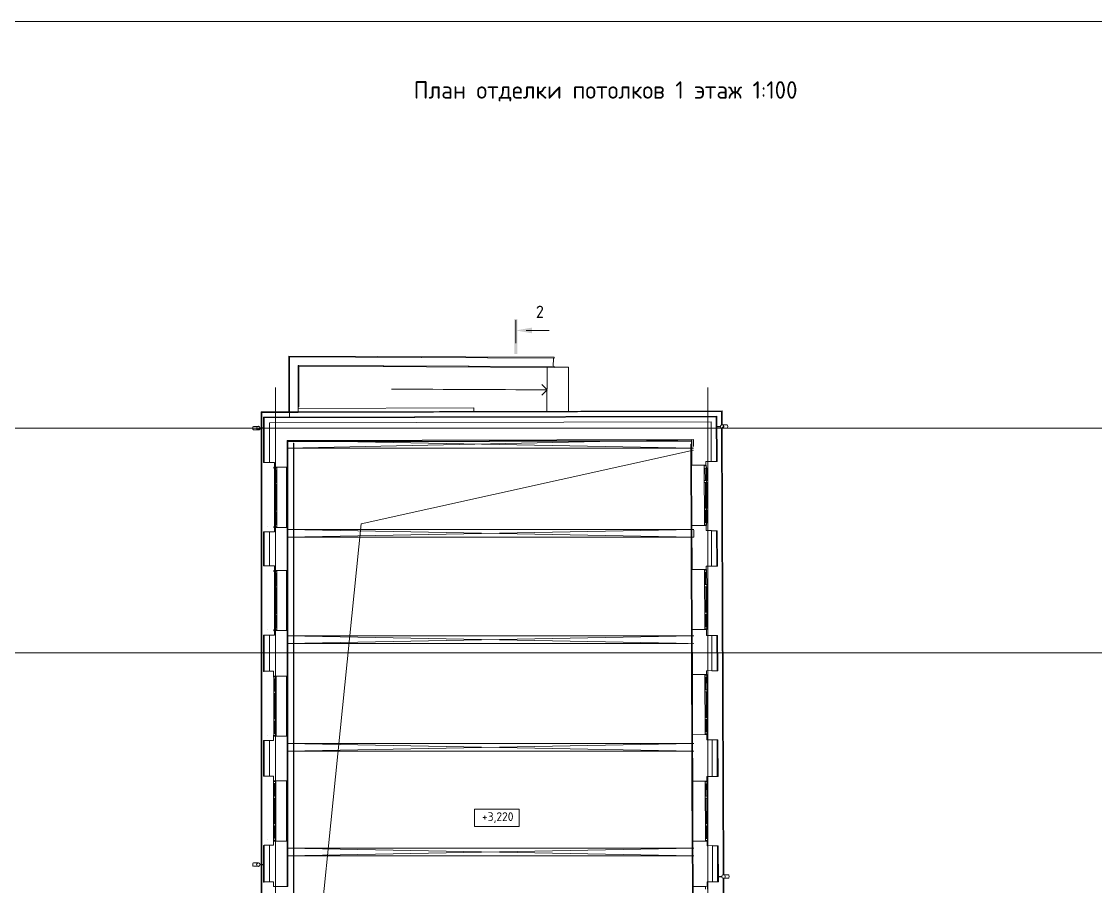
# Model space of a CAD drawing. Header units: millimetres. Extents: x -13069 to 207500, y -71366 to 56785.
# Drawn here: x 129679 to 160737, y 31770 to 56785 of the extents above; entities that cross this region are included whole.
import ezdxf

# ---------------------------------------------------------------- set-up
doc = ezdxf.new("R2010")
doc.units = ezdxf.units.MM
doc.layers.add('PDF _Геометрия', color=7, linetype='Continuous', true_color=0x999999)
doc.layers.add('PDF _Ригели', color=7, linetype='Continuous', true_color=0x959595)
doc.layers.add('PDF _Подложка без мебели', color=7, linetype='Continuous')
doc.layers.add('PDF _Текст', color=7, linetype='Continuous')
doc.styles.add('PDF GOST Common', font='GOST_Common.ttf')

msp = doc.modelspace()

# ---------------------------------------------------------------- linework, layer by layer
at = {"layer": 'PDF _Геометрия', "color": 7, "lineweight": 13}
msp.add_lwpolyline([(207020.42, -26314.856), (207020.42, 56785.131), (90620.112, 56785.131), (90620.112, -26314.258)], close=True, dxfattribs=at)
at = {"layer": 'PDF _Подложка без мебели', "lineweight": 18}
for points in [[(143973.82, 48150.622), (143973.82, 47486.332)], [(144273.82, 47850.622), (144940.123, 47850.622)], [(137408.522, 45495.542), (137408.522, 47089.242), (137408.622, 47109.242), (145079.222, 47073.042), (145079.124, 47053.042), (137428.523, 47089.142), (137428.523, 47089.242), (145059.123, 47053.142), (145057.92, 46803.142), (137678.523, 46838.042)], [(137428.523, 47089.142), (137428.523, 45495.542)], [(137698.521, 46838.042), (137678.523, 46838.042), (137678.523, 45637.142), (137678.523, 45497.942), (137678.321, 45597.942), (142756.62, 45608.842), (142756.919, 45508.842)], [(137698.521, 46837.942), (145080.424, 46803.042), (145080.32, 46783.042), (137698.521, 46817.942), (137698.521, 45637.142), (137678.523, 45637.142)], [(144880.32, 46784.042), (144874.321, 45513.343)], [(145500.322, 45514.642), (145500.322, 46784.042), (145080.223, 46784.042)], [(144877.323, 46132.442), (144728.019, 46283.142)], [(140377.323, 46153.742), (140677.323, 46152.342), (140977.323, 46150.843), (141277.323, 46149.443), (141577.323, 46148.042), (141877.323, 46146.642), (142177.323, 46145.242), (142477.323, 46143.742), (142777.323, 46142.342), (143077.323, 46140.942), (143377.323, 46139.542), (143677.323, 46138.142), (143977.323, 46136.742), (144277.323, 46135.242), (144577.323, 46133.842), (144877.323, 46132.442), (144726.622, 45983.142)], [(136609.422, 45031.642), (136609.422, 45495.542), (137678.523, 45495.542), (137678.523, 45475.542), (136629.423, 45475.542)], [(136629.423, 45031.542), (136629.423, 45495.542)], [(136699.421, 44026.942), (136699.421, 45175.843), (136699.421, 45325.843), (149768.522, 45353.742), (149772.52, 44060.342), (149792.521, 44060.443), (149788.42, 45373.842), (149788.42, 45374.842), (136679.521, 45346.842), (136679.521, 45345.842), (149788.42, 45373.842), (136679.423, 45345.842), (136679.423, 44026.942), (136849.421, 44026.942)], [(149924.321, 45119.542), (149923.124, 45504.142), (137428.221, 45477.442), (137428.523, 45348.442), (137428.523, 45475.542)], [(137678.523, 45477.942), (137678.523, 45497.942), (149943.022, 45524.142), (149944.322, 45121.242)], [(136383.323, 45076.942), (136425.822, 45076.942), (136431.422, 45076.942), (136437.022, 45076.942), (136442.521, 45076.942), (136447.923, 45076.942), (136453.221, 45076.942), (136458.421, 45076.942), (136463.423, 45076.942), (136468.321, 45076.942), (136473.121, 45076.942), (136477.723, 45076.942), (136482.121, 45076.942), (136486.421, 45076.942), (136490.522, 45076.942), (136494.523, 45076.942), (136498.222, 45076.942), (136501.823, 45076.942), (136505.223, 45076.942), (136508.323, 45076.942), (136511.323, 45076.942), (136514.122, 45076.942), (136516.423, 45076.942)], [(137059.422, 42154.142), (137059.422, 42234.143), (137059.422, 42594.142), (137059.422, 42654.142), (137059.422, 43394.142), (137059.422, 43454.142), (137059.422, 43814.143), (137059.422, 43894.142), (136999.421, 43894.142), (136999.421, 44026.942), (136849.421, 44026.942), (136849.421, 45176.142), (149619.023, 45203.442), (149622.52, 44061.743), (149472.52, 44061.242), (149472.819, 43951.242)], [(149888.523, 45075.342), (149789.421, 45075.042)], [(149789.421, 45065.042), (149888.523, 45065.342)], [(149987.12, 45079.542), (149929.423, 45021.742)], [(149952.22, 45120.542), (149953.52, 45120.542), (149956.224, 45120.542), (149959.123, 45120.542), (149962.12, 45120.542), (149965.422, 45120.542), (149968.919, 45120.642), (149972.624, 45120.642), (149976.524, 45120.642), (149980.522, 45120.642), (149984.721, 45120.642), (149989.122, 45120.642), (149993.724, 45120.642), (149998.423, 45120.642), (150003.221, 45120.742), (150008.219, 45120.742), (150013.322, 45120.742), (150018.522, 45120.742), (150023.924, 45120.742), (150029.319, 45120.742), (150034.922, 45120.842), (150040.519, 45120.842), (150042.924, 45120.842), (150085.423, 45120.942)], [(136516.423, 44976.942), (136515.123, 44976.942), (136512.522, 44976.942), (136509.623, 44976.942), (136506.523, 44976.942), (136503.221, 44976.942), (136499.723, 44976.942), (136496.122, 44976.942), (136492.222, 44976.942), (136488.121, 44976.942), (136483.921, 44976.942), (136479.521, 44976.942), (136475.022, 44976.942), (136470.323, 44976.942), (136465.422, 44976.942), (136460.52, 44976.942), (136455.421, 44976.942), (136450.123, 44976.942), (136444.822, 44976.942), (136439.323, 44976.942), (136433.821, 44976.942), (136428.123, 44976.942), (136425.822, 44976.942), (136383.323, 44976.942)], [(136577.623, 45034.842), (136521.022, 44978.142)], [(136679.423, 45031.942), (136580.323, 45031.942)], [(136580.323, 45021.942), (136679.423, 45021.942)], [(136609.422, 32409.542), (136609.422, 45022.142)], [(136629.423, 32409.542), (136629.423, 45022.242)], [(149924.723, 45021.342), (149967.32, 32108.442)], [(149944.725, 45019.842), (149987.321, 32108.943)], [(150085.722, 45020.942), (150043.223, 45020.842), (150037.522, 45020.842), (150031.919, 45020.842), (150026.42, 45020.742), (150021.025, 45020.742), (150015.824, 45020.742), (150010.624, 45020.742), (150005.619, 45020.742), (150000.724, 45020.742), (149995.921, 45020.642), (149991.319, 45020.642), (149986.821, 45020.642), (149982.524, 45020.642), (149978.422, 45020.642), (149974.522, 45020.642), (149970.719, 45020.642), (149967.222, 45020.642), (149963.822, 45020.542), (149960.624, 45020.542), (149957.719, 45020.542), (149954.924, 45020.542), (149952.623, 45020.542)], [(136999.421, 42154.142), (137059.422, 42154.142), (136999.421, 42154.142), (136999.421, 42234.143), (137059.422, 42234.143), (137059.422, 42154.142), (137359.422, 42154.142), (137359.422, 43894.142), (137359.422, 44667.242), (149060.52, 44692.242), (149062.822, 43949.941), (149422.819, 43951.142), (149423.124, 43871.142), (149424.223, 43511.141), (149424.424, 43451.142), (149426.719, 42711.141), (149426.921, 42651.142), (149426.719, 42711.141), (149486.723, 42711.242), (149484.422, 43451.242), (149424.424, 43451.142), (149424.223, 43511.141), (149484.22, 43511.242), (149484.422, 43451.242), (149484.22, 43511.242), (149483.122, 43871.243), (149482.823, 43951.242), (149483.122, 43871.243), (149423.124, 43871.142), (149422.819, 43951.142), (149482.823, 43951.242), (149422.819, 43951.142)], [(136999.421, 43894.142), (137059.422, 43894.142), (137359.422, 43894.142), (137379.423, 43894.142), (137379.423, 44627.342), (149045.921, 44652.243), (149045.921, 44672.242), (137359.422, 44647.242)], [(137379.423, 26021.643), (137546.522, 26021.643), (137546.522, 44589.642), (137558.522, 44589.642), (137558.522, 26004.641), (137546.522, 26004.641), (137546.522, 26009.643), (137379.423, 26009.643)], [(149056.224, 44566.642), (149036.222, 44566.542), (149038.224, 43949.941)], [(149058.219, 43949.941), (149056.224, 44566.642), (149055.723, 44692.442)], [(137359.523, 39168.843), (137359.422, 39168.843), (137059.422, 39168.843), (137059.422, 39248.843), (137059.422, 39608.842), (137059.422, 39668.843), (137059.422, 40408.842), (137059.422, 40468.843), (137059.422, 40828.842), (137059.422, 40908.842), (136999.421, 40908.842), (136999.421, 41042.543), (136849.421, 41042.543), (136849.421, 42026.942), (136999.421, 42026.942), (136999.421, 42154.142), (136999.421, 42234.143), (136999.421, 42594.142), (136999.421, 42654.142), (136999.421, 42594.142), (137059.422, 42594.142), (137059.422, 42654.142), (136999.421, 42654.142), (136999.421, 43394.142), (136999.421, 43454.142), (136999.421, 43394.142), (137059.422, 43394.142), (137059.422, 43454.142), (136999.421, 43454.142), (136999.421, 43814.143), (136999.421, 43894.142), (136999.421, 43814.143), (137059.422, 43814.143), (137059.422, 43894.142)], [(136999.421, 43864.143), (136979.423, 43864.143), (136979.423, 43893.142), (136999.421, 43893.142)], [(136999.421, 40908.842), (137059.422, 40908.842), (137359.422, 40908.842), (137379.423, 40908.842), (137379.423, 42154.142), (137379.423, 43894.142)], [(137059.422, 43874.142), (136999.421, 43874.142)], [(137029.423, 43454.142), (137029.423, 43814.143)], [(137339.421, 43894.142), (137339.421, 42154.142), (137339.421, 42153.143)], [(149068.119, 40939.143), (149064.024, 42200.942), (149058.219, 43949.941), (149038.224, 43949.941), (149044.023, 42200.842)], [(149422.923, 43931.143), (149482.92, 43931.242)], [(149453.123, 43871.142), (149454.222, 43511.141)], [(149622.52, 44061.743), (149622.52, 44059.841), (149772.52, 44060.342)], [(137029.423, 42654.142), (137029.423, 43394.142)], [(149454.423, 43451.142), (149456.724, 42711.242)], [(137029.423, 42234.143), (137029.423, 42594.142)], [(149456.919, 42651.242), (149458.024, 42291.242)], [(149428.221, 42211.141), (149488.224, 42211.242), (149488.023, 42291.242), (149488.224, 42211.242), (149428.221, 42211.141), (149068.223, 42209.942), (149072.221, 40939.242), (149432.225, 40940.342), (149432.42, 40860.342), (149433.525, 40500.343), (149433.72, 40440.342), (149436.021, 39700.343), (149436.222, 39640.342), (149436.021, 39700.343), (149496.025, 39700.543), (149493.724, 40440.542), (149433.72, 40440.342), (149433.525, 40500.343), (149493.522, 40500.543), (149493.724, 40440.542), (149493.522, 40500.543), (149492.424, 40860.542), (149492.222, 40940.542), (149492.424, 40860.542), (149432.42, 40860.342), (149432.225, 40940.342), (149492.222, 40940.542), (149432.225, 40940.342)], [(136849.421, 42026.942), (136679.423, 42026.942), (136679.423, 41041.542), (136699.421, 41041.542), (136699.421, 41042.543), (136699.421, 42026.942)], [(136779.423, 42183.142), (136779.423, 42184.143)], [(136999.421, 42153.143), (136979.423, 42153.143), (136979.423, 42183.142)], [(137359.523, 42154.142), (137359.422, 42154.142), (137359.422, 40908.842), (137359.422, 39168.843), (137359.422, 37855.842), (137359.422, 36115.843), (137039.421, 36115.843), (137039.421, 36195.841), (137039.421, 36555.842), (137039.421, 36615.843), (137039.421, 37355.842), (137039.421, 37415.843), (137039.421, 37775.842), (136979.423, 37775.842), (136979.423, 37415.843), (137039.421, 37415.843), (137039.421, 37355.842), (136979.423, 37355.842), (136979.423, 37415.843), (136979.423, 37355.842), (136979.423, 36615.843), (137039.421, 36615.843), (137039.421, 36555.842), (136979.423, 36555.842), (136979.423, 36615.843), (136979.423, 36555.842), (136979.423, 36195.841), (136979.423, 36115.843), (136979.423, 36195.841), (137039.421, 36195.841), (137039.421, 36115.843), (136979.423, 36115.843), (137039.421, 36115.843)], [(137059.422, 42174.142), (136999.421, 42174.142)], [(137379.423, 42154.142), (137359.422, 42154.142)], [(149043.919, 42209.942), (149063.92, 42209.942), (149064.024, 42200.942), (149044.023, 42200.842), (149048.124, 40939.143)], [(149428.221, 42231.143), (149488.224, 42231.242)], [(149482.225, 40940.443), (149481.919, 41030.442), (149631.919, 41030.943), (149628.721, 42061.743), (149478.721, 42061.242), (149478.221, 42211.242)], [(149778.721, 42060.342), (149628.721, 42059.841)], [(149781.919, 41031.242), (149801.921, 41031.343), (149798.722, 42060.443), (149778.721, 42060.342), (149781.919, 41029.542), (149631.919, 41029.142), (149631.919, 41030.943)], [(136699.421, 41042.543), (136849.421, 41042.543)], [(136979.423, 37825.842), (136969.422, 37825.842), (136969.422, 37994.541), (136849.421, 37994.541), (136849.421, 39042.543), (136999.421, 39042.543), (136999.421, 39168.843), (136999.421, 39248.843), (136999.421, 39608.842), (136999.421, 39668.843), (136999.421, 39608.842), (137059.422, 39608.842), (137059.422, 39668.843), (136999.421, 39668.843), (136999.421, 40408.842), (136999.421, 40468.843), (136999.421, 40408.842), (137059.422, 40408.842), (137059.422, 40468.843), (136999.421, 40468.843), (136999.421, 40828.842), (136999.421, 40908.842), (136999.421, 40828.842), (137059.422, 40828.842), (137059.422, 40908.842)], [(137039.421, 37855.842), (137039.421, 37775.842), (137039.421, 37855.842), (136979.423, 37855.842), (136979.423, 37775.842), (136979.423, 37855.842), (137039.421, 37855.842), (137359.422, 37855.842), (137379.423, 37855.842), (137379.423, 39168.843), (137379.423, 40908.842)], [(136999.421, 40878.842), (136979.423, 40878.842), (136979.423, 40907.842), (136999.421, 40907.842)], [(137059.422, 40888.842), (136999.421, 40888.842)], [(137029.423, 40468.843), (137029.423, 40828.842)], [(137339.421, 40908.842), (137339.421, 39168.843), (137339.421, 39167.842)], [(149068.321, 34819.541), (149088.322, 34819.642), (149088.322, 34830.541), (149083.921, 36151.242), (149078.221, 37900.242), (149073.924, 39199.243), (149053.923, 39199.142), (149048.124, 40939.143), (149068.119, 40939.143), (149073.924, 39199.243)], [(149432.225, 40920.342), (149492.222, 40920.542)], [(149462.425, 40860.443), (149463.523, 40500.442)], [(137029.423, 39668.843), (137029.423, 40408.842)], [(149463.725, 40440.443), (149466.02, 39700.442)], [(137029.423, 39248.843), (137029.423, 39608.842)], [(149466.221, 39640.443), (149467.32, 39280.442)], [(136779.423, 39197.842), (136779.423, 39198.843)], [(136999.421, 39167.842), (136979.423, 39167.842), (136979.423, 39197.842)], [(137059.422, 39188.842), (136999.421, 39188.842)], [(136999.421, 39168.843), (137059.422, 39168.843)], [(137379.423, 39168.843), (137359.422, 39168.843)], [(149053.923, 39199.142), (149058.219, 37900.242), (149078.221, 37900.242)], [(149437.62, 39200.343), (149497.624, 39200.543), (149497.325, 39280.541), (149497.624, 39200.543), (149437.62, 39200.343), (149077.623, 39199.243), (149081.62, 37900.242), (149441.624, 37901.342), (149441.819, 37821.342), (149443.022, 37461.343), (149443.223, 37401.342), (149445.42, 36661.343), (149445.622, 36601.342), (149445.42, 36661.343), (149505.424, 36661.543), (149503.221, 37401.542), (149443.223, 37401.342), (149443.022, 37461.343), (149503.019, 37461.543), (149503.221, 37401.542), (149503.019, 37461.543), (149501.823, 37821.542), (149501.622, 37901.542), (149501.823, 37821.542), (149441.819, 37821.342), (149441.624, 37901.342), (149501.622, 37901.542), (149441.624, 37901.342)], [(149437.522, 39220.342), (149497.52, 39220.542)], [(149491.624, 37901.542), (149491.319, 38011.543), (149641.319, 38012.042), (149638.121, 39030.943), (149488.121, 39030.442), (149487.62, 39200.442)], [(136849.421, 39042.543), (136699.421, 39042.543), (136699.421, 39041.542)], [(149788.121, 39029.542), (149638.121, 39029.142)], [(136699.421, 37994.541), (136849.421, 37994.541)], [(149063.92, 36151.142), (149058.219, 37900.242)], [(149641.319, 38012.042), (149641.319, 38010.142), (149791.319, 38010.642)], [(136969.422, 34825.942), (137029.423, 34825.942), (137359.422, 34825.942), (137379.423, 34825.942), (137379.423, 36115.843), (137379.423, 37855.842)], [(137039.421, 37835.842), (136979.423, 37835.842)], [(137009.422, 37415.843), (137009.422, 37775.842)], [(137339.421, 37855.842), (137339.421, 36115.843)], [(149441.722, 37881.343), (149501.719, 37881.542)], [(149471.824, 37821.443), (149473.02, 37461.442)], [(137009.422, 36615.843), (137009.422, 37355.842)], [(149473.222, 37401.441), (149475.419, 36661.442)], [(137009.422, 36195.841), (137009.422, 36555.842)], [(149475.621, 36601.441), (149476.719, 36241.442)], [(136779.423, 36144.842), (136779.423, 36145.841)], [(137379.423, 33085.942), (137359.422, 33085.942), (137029.423, 33085.942), (137029.423, 33165.942), (137029.423, 33525.942), (137029.423, 33585.942), (137029.423, 34325.942), (137029.423, 34385.942), (137029.423, 34745.942), (137029.423, 34825.942), (136969.422, 34825.942), (136969.422, 34965.042), (136849.421, 34965.042), (136849.421, 35994.541), (136969.422, 35994.541), (136969.422, 36145.841), (136979.423, 36145.841)], [(137039.421, 36135.842), (136979.423, 36135.842)], [(137359.523, 36115.843), (137359.422, 36115.843), (137359.422, 34825.942), (137359.422, 33085.942), (137359.422, 31765.942)], [(137379.423, 36115.843), (137359.422, 36115.843)], [(149063.92, 36160.243), (149083.921, 36160.243), (149083.921, 36151.242), (149063.92, 36151.142), (149068.321, 34830.541)], [(149447.02, 36161.343), (149507.023, 36161.543), (149506.724, 36241.542), (149507.023, 36161.543), (149447.02, 36161.343), (149087.022, 36160.243), (149091.221, 34819.642), (149451.225, 34820.742), (149451.42, 34740.742), (149452.525, 34380.743), (149452.72, 34320.742), (149455.021, 33580.743), (149455.223, 33520.742), (149455.021, 33580.743), (149515.025, 33580.943), (149512.724, 34320.942), (149452.72, 34320.742), (149452.525, 34380.743), (149512.522, 34380.943), (149512.724, 34320.942), (149512.522, 34380.943), (149511.424, 34740.942), (149511.222, 34820.942), (149511.424, 34740.942), (149451.42, 34740.742), (149451.225, 34820.742), (149511.222, 34820.942), (149451.225, 34820.742)], [(149446.922, 36181.343), (149506.919, 36181.542)], [(149501.225, 34820.942), (149500.724, 34950.942), (149650.724, 34951.342), (149647.52, 36012.042), (149497.52, 36011.543), (149497.02, 36161.543)], [(136849.421, 35994.541), (136699.421, 35994.541), (136699.421, 35988.542)], [(149797.52, 36010.642), (149647.52, 36010.142)], [(136699.421, 34965.042), (136849.421, 34965.042)], [(136969.422, 31765.942), (136969.422, 31904.843), (136849.421, 31904.843), (136849.421, 32965.042), (136969.422, 32965.042), (136969.422, 33085.342), (136969.422, 33085.942), (136969.422, 33165.942), (136969.422, 33525.942), (136969.422, 33585.942), (136969.422, 33525.942), (137029.423, 33525.942), (137029.423, 33585.942), (136969.422, 33585.942), (136969.422, 34325.942), (136969.422, 34385.942), (136969.422, 34325.942), (137029.423, 34325.942), (137029.423, 34385.942), (136969.422, 34385.942), (136969.422, 34745.942), (136969.422, 34825.942), (136969.422, 34745.942), (137029.423, 34745.942), (137029.423, 34825.942)], [(136969.422, 31765.942), (137029.423, 31765.942), (137359.422, 31765.942), (137379.423, 31765.942), (137379.423, 33085.942), (137379.423, 34825.942)], [(137029.423, 34805.943), (136969.422, 34805.943)], [(137339.421, 34825.942), (137339.421, 33085.942), (137339.421, 33085.342)], [(149098.423, 31773.942), (149094.12, 33079.542), (149088.322, 34830.541), (149068.321, 34830.541), (149074.119, 33079.542)], [(149451.225, 34800.743), (149511.222, 34800.942)], [(149650.724, 34951.342), (149650.822, 34949.542), (149800.822, 34949.941)], [(136999.421, 34385.942), (136999.421, 34745.942)], [(149481.419, 34740.843), (149482.524, 34380.842)], [(136999.421, 33585.942), (136999.421, 34325.942)], [(149482.719, 34320.841), (149485.02, 33580.842)], [(136999.421, 33165.942), (136999.421, 33525.942)], [(149485.221, 33520.841), (149486.32, 33160.842)], [(136849.421, 32965.042), (136699.421, 32965.042), (136699.421, 32959.042)], [(136779.423, 33115.342), (136779.423, 33115.942)], [(137029.423, 33105.943), (136969.422, 33105.943)], [(136969.422, 33085.942), (137029.423, 33085.942)], [(149094.12, 33079.542), (149074.119, 33079.542), (149078.422, 31773.843), (149084.324, 29973.843)], [(149456.523, 33080.743), (149516.52, 33080.943), (149516.319, 33160.942), (149516.52, 33080.943), (149456.523, 33080.743), (149096.519, 33079.643), (149100.621, 31774.043), (149460.624, 31775.143), (149460.82, 31695.143)], [(149456.523, 33100.743), (149516.52, 33100.942)], [(149510.624, 31775.343), (149510.221, 31905.342), (149660.221, 31905.743), (149656.919, 32951.342), (149506.919, 32950.942), (149506.523, 33080.943)], [(149807.023, 32949.941), (149657.023, 32949.542)], [(136383.323, 32454.843), (136425.822, 32454.843), (136431.422, 32454.843), (136437.022, 32454.843), (136442.521, 32454.843), (136447.923, 32454.843), (136453.221, 32454.843), (136458.421, 32454.843), (136463.423, 32454.843), (136468.321, 32454.843), (136473.121, 32454.843), (136477.723, 32454.843), (136482.121, 32454.843), (136486.421, 32454.843), (136490.522, 32454.843), (136494.523, 32454.843), (136498.222, 32454.843), (136501.823, 32454.843), (136505.223, 32454.843), (136508.323, 32454.843), (136511.323, 32454.843), (136514.122, 32454.843), (136516.423, 32454.843)], [(136516.423, 32354.843), (136515.123, 32354.843), (136512.522, 32354.843), (136509.623, 32354.843), (136506.523, 32354.843), (136503.221, 32354.843), (136499.723, 32354.843), (136496.122, 32354.843), (136492.222, 32354.843), (136488.121, 32354.843), (136483.921, 32354.843), (136479.521, 32354.843), (136475.022, 32354.843), (136470.323, 32354.843), (136465.422, 32354.843), (136460.52, 32354.843), (136455.421, 32354.843), (136450.123, 32354.843), (136444.822, 32354.843), (136439.323, 32354.843), (136433.821, 32354.843), (136428.123, 32354.843), (136425.822, 32354.843), (136383.323, 32354.843)], [(136506.523, 32447.943), (136484.123, 32425.543)], [(136679.423, 32409.841), (136580.323, 32409.841)], [(136580.323, 32399.842), (136679.423, 32399.842)], [(136609.422, 22760.943), (136609.422, 32400.143)], [(136629.423, 22760.943), (136629.423, 32400.242)], [(149928.819, 32063.043), (149829.722, 32062.742)], [(149829.722, 32052.741), (149928.923, 32053.042)], [(149967.619, 32007.842), (149998.02, 22799.642)], [(149987.62, 32007.542), (150018.022, 22799.642)], [(149992.619, 32108.242), (149993.919, 32108.242), (149996.519, 32108.242), (149999.424, 32108.242), (150002.525, 32108.242), (150005.821, 32108.242), (150009.22, 32108.341), (150012.919, 32108.341), (150016.819, 32108.341), (150020.823, 32108.341), (150025.12, 32108.341), (150029.423, 32108.341), (150034.019, 32108.341), (150038.725, 32108.341), (150043.522, 32108.442), (150048.521, 32108.442), (150053.624, 32108.442), (150058.921, 32108.442), (150064.219, 32108.442), (150069.725, 32108.442), (150075.224, 32108.543), (150080.821, 32108.543), (150083.219, 32108.543), (150125.724, 32108.642)], [(150126.023, 32008.642), (150083.525, 32008.543), (150077.922, 32008.543), (150072.325, 32008.442), (150066.819, 32008.442), (150061.424, 32008.442), (150056.12, 32008.442), (150050.92, 32008.442), (150045.921, 32008.442), (150041.02, 32008.341), (150036.222, 32008.341), (150031.62, 32008.341), (150027.22, 32008.341), (150022.923, 32008.341), (150018.821, 32008.341), (150014.823, 32008.341), (150011.125, 32008.341), (150007.524, 32008.242), (150004.124, 32008.242), (150001.023, 32008.242), (149998.02, 32008.242), (149995.219, 32008.242), (149992.924, 32008.242)], [(136699.421, 31904.843), (136849.421, 31904.843)], [(149114.122, 26996.942), (149108.421, 28737.744), (149104.319, 29973.944), (149098.423, 31773.942), (149078.422, 31773.843)], [(149460.82, 31695.143), (149460.624, 31775.143), (149520.622, 31775.343), (149460.624, 31775.143)], [(149520.823, 31695.342), (149520.622, 31775.343), (149520.823, 31695.342)], [(149660.221, 31905.743), (149660.221, 31903.942), (149810.221, 31904.342)]]:
    msp.add_lwpolyline(points, dxfattribs=at)
for points in [[(137026.622, -7031.659, -0.414193125), (137426.622, -7431.659, -0.414187406), (137026.622, -7831.659, -0.4141845), (136626.622, -7431.659, -0.414190219), (137026.622, -7031.659), (137026.622, 46201.342)], [(149526.622, -7031.659, -0.414190219), (149926.622, -7431.659, -0.4141845), (149526.622, -7831.659, -0.4141845), (149126.622, -7431.659, -0.414190219), (149526.622, -7031.659), (149526.622, 46201.342)], [(107330.522, 45023.342, -0.414187313), (106930.522, 44623.342, -0.414280409), (106530.522, 45023.342, -0.414280503), (106930.522, 45423.342, -0.414187406), (107330.522, 45023.342), (174981.919, 45023.342)], [(149991.423, 45070.642, 0.412869708), (149939.421, 45122.542, 0.413947561), (149887.425, 45070.342, 0.414040976), (149939.421, 45018.542, 0.414646556), (149991.423, 45070.642)], [(149889.421, 45070.342, 0.41329856), (149939.421, 45020.542, 0.4140015), (149989.421, 45070.642, 0.412950395), (149939.421, 45120.542, 0.4140015), (149889.421, 45070.342)], [(107330.522, 38523.342, -0.414187313), (106930.522, 38123.342, -0.414280409), (106530.522, 38523.342, -0.414280503), (106930.522, 38923.342, -0.414187406), (107330.522, 38523.342), (174981.919, 38523.342)], [(150031.724, 32058.341, 0.413572992), (149979.722, 32110.243, 0.413925544), (149927.72, 32058.042, 0.413268225), (149979.722, 32006.242, 0.414640783), (150031.724, 32058.341)], [(149929.722, 32058.042, 0.412617367), (149979.722, 32008.242, 0.414756952), (150029.722, 32058.341, 0.413679477), (149979.722, 32108.242, 0.4140015), (149929.722, 32058.042)]]:
    msp.add_lwpolyline(points, format="xyb", dxfattribs=at)
for points in [[(136529.423, 44974.942, 0.414656967), (136581.422, 45026.942, 0.413937882), (136529.423, 45078.942, 0.413947576), (136477.421, 45026.942, 0.414666643)], [(136529.423, 45076.942, 0.4140015), (136479.423, 45026.942, 0.414751699), (136529.423, 44976.942, 0.414751699), (136579.423, 45026.942, 0.4140015)], [(136529.423, 32352.842, 0.413938205), (136581.422, 32404.843, 0.413943853), (136529.423, 32456.842, 0.413953546), (136477.421, 32404.843, 0.413947899)], [(136529.423, 32454.843, 0.4140015), (136479.423, 32404.843, 0.4140015), (136529.423, 32354.843, 0.4140015), (136579.423, 32404.843, 0.4140015)]]:
    msp.add_lwpolyline(points, format="xyb", close=True, dxfattribs=at)
at = {"layer": 'PDF _Подложка без мебели', "color": 8, "lineweight": 18, "true_color": 0x6e6e6e}
msp.add_lwpolyline([(137487.822, 22398.342), (139496.623, 42256.242), (149111.521, 44385.542)], dxfattribs=at)
at = {"layer": 'PDF _Подложка без мебели', "lineweight": 18}
for points in [[(149518.022, 43511.343), (149502.024, 43511.343), (149500.822, 43871.243), (149516.819, 43871.342)], [(149520.42, 42711.343), (149504.423, 42711.242), (149502.122, 43451.242), (149518.119, 43451.342)], [(149488.023, 42291.242), (149428.019, 42291.142), (149428.221, 42211.141), (149428.019, 42291.142), (149426.921, 42651.142), (149486.924, 42651.242), (149486.723, 42711.242), (149486.924, 42651.242)], [(149521.72, 42291.342), (149505.723, 42291.242), (149504.624, 42651.242), (149520.622, 42651.342)], [(149497.325, 39280.541), (149437.321, 39280.342), (149437.62, 39200.343), (149437.321, 39280.342), (149436.222, 39640.342), (149496.22, 39640.542), (149496.025, 39700.543), (149496.22, 39640.542)], [(136999.421, 39168.843), (136999.421, 39248.843), (137059.422, 39248.843), (137059.422, 39168.843)], [(136679.423, 37988.542), (136699.421, 37988.542), (136699.421, 37994.541), (136699.421, 39041.542), (136679.423, 39041.542)], [(149788.121, 39031.242), (149791.319, 38010.642), (149811.32, 38010.642), (149808.122, 39031.343)], [(149506.724, 36241.542), (149446.72, 36241.342), (149447.02, 36161.343), (149446.72, 36241.342), (149445.622, 36601.342), (149505.619, 36601.542), (149505.424, 36661.543), (149505.619, 36601.542)], [(136679.423, 34959.042), (136699.421, 34959.042), (136699.421, 34965.042), (136699.421, 35988.542), (136679.423, 35988.542)], [(149797.52, 36010.642), (149800.822, 34949.941), (149820.823, 34950.042), (149817.521, 36010.742)], [(149516.319, 33160.942), (149456.321, 33160.742), (149456.523, 33080.743), (149456.321, 33160.742), (149455.223, 33520.742), (149515.22, 33520.942), (149515.025, 33580.943), (149515.22, 33520.942)], [(136679.423, 31898.942), (136699.421, 31898.942), (136699.421, 31904.843), (136699.421, 32959.042), (136679.423, 32959.042)], [(136969.422, 33085.942), (136969.422, 33165.942), (137029.423, 33165.942), (137029.423, 33085.942)], [(149807.023, 32949.941), (149810.221, 31903.343), (149830.223, 31903.442), (149827.024, 32950.042)]]:
    msp.add_lwpolyline(points, close=True, dxfattribs=at)
for points in [[(136367.699, 45026.773), (136367.699, 45054.374), (136374.599, 45076.773), (136383.199, 45076.773)], [(149887.425, 45070.342), (149887.425, 45070.442), (149887.425, 45070.442), (149887.425, 45070.542)], [(149889.421, 45070.342), (149889.421, 45070.442), (149889.421, 45070.442), (149889.421, 45070.542)], [(149989.421, 45070.642), (149989.421, 45070.642), (149989.421, 45070.542), (149989.421, 45070.542)], [(149991.423, 45070.642), (149991.423, 45070.642), (149991.423, 45070.542), (149991.423, 45070.542)], [(150085.29, 45121.036), (150093.79, 45121.062), (150100.76, 45098.684), (150100.845, 45071.084)], [(150100.845, 45071.084), (150100.931, 45043.484), (150094.1, 45021.063), (150085.601, 45021.036)], [(136383.199, 44976.773), (136374.599, 44976.773), (136367.699, 44999.173), (136367.699, 45026.773)], [(136367.67, 32404.798), (136367.67, 32432.398), (136374.57, 32454.798), (136383.07, 32454.798)], [(136383.07, 32354.798), (136374.57, 32354.798), (136367.67, 32377.198), (136367.67, 32404.798)], [(149927.72, 32058.042), (149927.72, 32058.142), (149927.72, 32058.142), (149927.72, 32058.242)], [(149929.722, 32058.042), (149929.722, 32058.142), (149929.722, 32058.142), (149929.722, 32058.242)], [(150029.722, 32058.341), (150029.722, 32058.341), (150029.722, 32058.242), (150029.722, 32058.242)], [(150031.724, 32058.341), (150031.724, 32058.341), (150031.724, 32058.242), (150031.724, 32058.242)], [(150125.619, 32108.807), (150134.118, 32108.834), (150141.088, 32086.455), (150141.173, 32058.855)], [(150141.173, 32058.855), (150141.259, 32031.255), (150134.428, 32008.834), (150125.929, 32008.808)]]:
    msp.add_open_spline(points, degree=3, dxfattribs=at)
at = {"layer": 'PDF _Подложка без мебели', "lineweight": 0, "transparency": 33554559}
for points in [[(143933.421, 47170.842), (143933.421, 48183.952), (144013.224, 47170.842), (144013.224, 48183.952)], [(144441.221, 47933.052), (144441.221, 47768.202), (143973.82, 47850.622)]]:
    msp.add_solid(points, dxfattribs=at)
at = {"layer": 'PDF _Ригели', "color": 7, "lineweight": 18}
for points in [[(137026.622, -2015.058), (137026.622, 46201.342)], [(149526.622, -2015.058), (149526.622, 46201.342)], [(108736.521, 45023.342), (174981.919, 45023.342)], [(108736.521, 38523.342), (174981.919, 38523.342)]]:
    msp.add_lwpolyline(points, dxfattribs=at)
at = {"layer": 'PDF _Ригели', "lineweight": 18}
for points in [[(137359.422, 44668.042), (149111.32, 44448.042), (137359.422, 44448.042), (149110.52, 44692.342), (149110.52, 44492.342)], [(149119.322, 41874.742), (137359.422, 41874.742), (149118.62, 42094.743), (137359.422, 42094.743), (149119.322, 41874.742), (149119.322, 42074.742)], [(148959.422, 38799.742), (137359.422, 38799.742), (149118.62, 39019.743), (137359.422, 39019.743), (149119.322, 38799.742)]]:
    msp.add_lwpolyline(points, dxfattribs=at)
for points in [[(149119.322, 35684.742), (137359.422, 35684.742), (149118.62, 35904.742), (137359.422, 35904.742)], [(142775.12, 33505.743), (142775.12, 34005.743), (144075.12, 34005.743), (144075.12, 33505.743)], [(149118.62, 32879.742), (137359.422, 32879.742), (149119.322, 32659.742), (137359.422, 32659.742)]]:
    msp.add_lwpolyline(points, close=True, dxfattribs=at)

# ---------------------------------------------------------------- texts
at = {"layer": 'PDF _Текст', "attachment_point": 4, "style": 'PDF GOST Common'}
for s, insert, char_height in [('План отделки потолков 1 этаж 1:100', (141022.246, 54764.837), 505.02161), ('2', (144554.606, 48389.254), 353.515)]:
    msp.add_mtext(s, dxfattribs=dict(at, insert=insert, char_height=char_height))
at = {"layer": 'PDF _Текст', "color": 252, "true_color": 0x959595, "insert": (142996.391, 33760.613), "char_height": 252.5097, "attachment_point": 4, "style": 'PDF GOST Common'}
msp.add_mtext('+3,220', dxfattribs=at)

doc.saveas('drawing.dxf')
